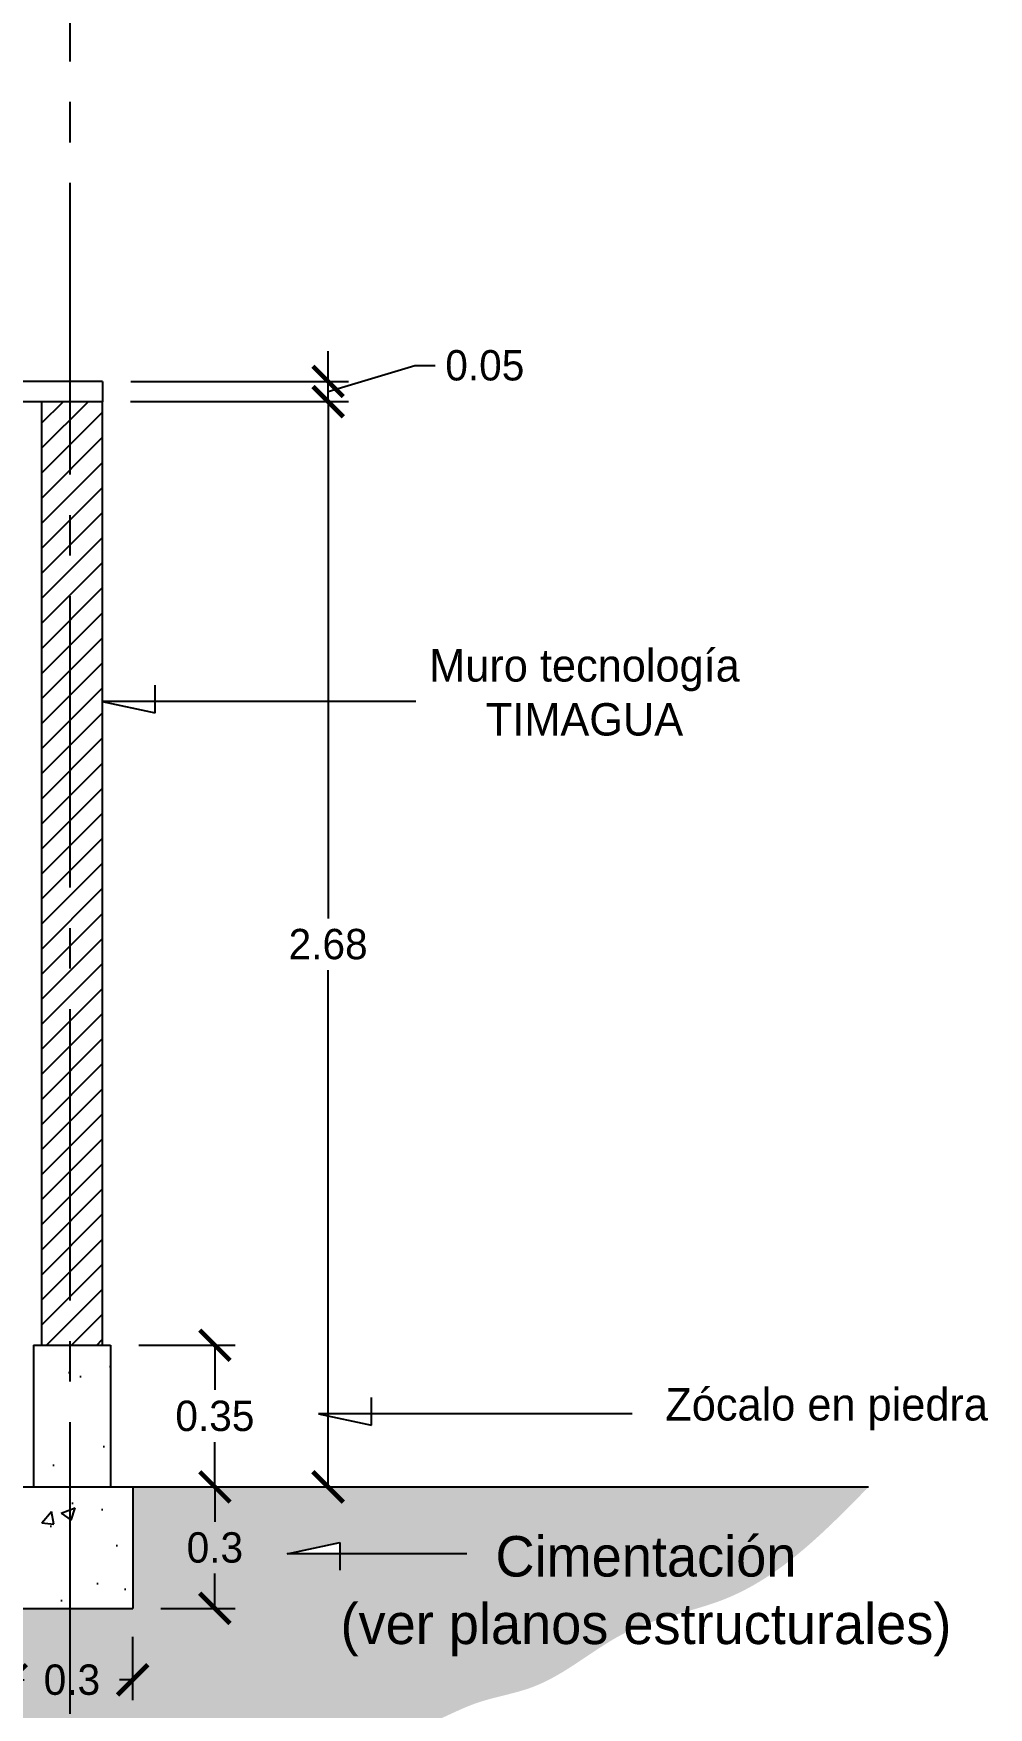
# Model space of a CAD drawing. Extents: x 132.5 to 215, y 54.5 to 129.7.
# Drawn here: x 195.758 to 198.116, y 109.619 to 113.753 of the extents above; entities that cross this region are included whole.
import ezdxf

# ---------------------------------------------------------------- set-up
doc = ezdxf.new("R2010")
doc.units = 0
doc.header["$LTSCALE"] = 0.06
doc.header["$MEASUREMENT"] = 0
doc.header["$PDMODE"] = 34
doc.header["$PDSIZE"] = -5
doc.linetypes.add('ACAD_ISO04W100', pattern=[30.5, 24, -3, 0.5, -3])
doc.layers.get('0').update_dxf_attribs({"linetype": 'CONTINUOUS'})
doc.layers.get('DEFPOINTS').update_dxf_attribs({"linetype": 'CONTINUOUS'})
for name, color, linetype in [('COTAS', 7, 'CONTINUOUS'), ('EJES', 1, 'ACAD_ISO04W100'), ('L005', 46, 'CONTINUOUS'), ('L01', 21, 'CONTINUOUS'), ('L02', 2, 'CONTINUOUS'), ('L03', 6, 'CONTINUOUS'), ('L05', 3, 'CONTINUOUS'), ('L07', 20, 'CONTINUOUS')]:
    doc.layers.add(name, color=color, linetype=linetype)
doc.styles.add('STYLE3', font='stylu.ttf')
doc.styles.add('STYLE4', font='stylu.ttf')
doc.dimstyles.new('ISO-25', dxfattribs={"dimtxt": 0.075, "dimasz": 0.075, "dimexe": 0.05, "dimexo": 0.07, "dimgap": 0.025, "dimtad": 0, "dimtih": 1, "dimtoh": 1, "dimdsep": 46, "dimtxsty": 'STYLE3', "dimblk1": 'ARCHTICK', "dimblk2": 'ARCHTICK', "dimsah": 1, "dimcen": 1, "dimadec": 0, "dimazin": 0, "dimtfac": 1, "dimtmove": 1, "dimatfit": 3, "dimldrblk": 'ARCHTICK', "dimfxl": 1, "dimtolj": 1, "dimtzin": 0, "dimarcsym": 0})

# ---------------------------------------------------------------- blocks, each defined once
blk = doc.blocks.new('_ARCHTICK')
at = {"color": 0, "linetype": 'ByBlock', "const_width": 0.15}
blk.add_lwpolyline([(-0.5, -0.5), (0.5, 0.5)], dxfattribs=at)
blk = doc.blocks.new('*D164')
at = {"color": 0, "linetype": 'ByBlock'}
for p, q in [((148.2777, 117.7868), (148.8155, 117.7868)), ((148.7655, 117.7868), (148.7655, 116.5107)), ((148.7655, 115.1068), (148.7655, 116.3829)), ((148.2977, 115.1068), (148.8155, 115.1068))]:
    blk.add_line(p, q, dxfattribs=at)
at = {"layer": 'DEFPOINTS', "color": 0, "linetype": 'ByBlock'}
for p in [(148.2077, 117.7868), (148.7655, 117.7868), (148.2277, 115.1068)]:
    blk.add_point(p, dxfattribs=at)
at = {"color": 0, "linetype": 'ByBlock', "xscale": 0.075, "yscale": 0.075, "zscale": 0.075}
for p, rotation in [((148.7655, 117.7868), 90), ((148.7655, 115.1068), 270)]:
    blk.add_blockref('_ARCHTICK', p, dxfattribs=dict(at, rotation=rotation))
at = {"color": 0, "linetype": 'ByBlock', "insert": (148.7655, 116.4468), "char_height": 0.075, "attachment_point": 5, "style": 'STYLE3'}
blk.add_mtext('\\A1;2.68', dxfattribs=at)
blk = doc.blocks.new('*D155')
at = {"color": 0, "linetype": 'ByBlock'}
for p, q in [((148.2977, 115.4568), (148.5358, 115.4568)), ((148.4858, 115.4568), (148.4858, 115.3462)), ((148.4858, 115.1068), (148.4858, 115.2174))]:
    blk.add_line(p, q, dxfattribs=at)
at = {"layer": 'DEFPOINTS', "color": 0, "linetype": 'ByBlock'}
for p in [(148.2277, 115.4568), (148.4858, 115.4568), (148.2827, 115.1068)]:
    blk.add_point(p, dxfattribs=at)
at = {"color": 0, "linetype": 'ByBlock', "xscale": 0.075, "yscale": 0.075, "zscale": 0.075}
for p, rotation in [((148.4858, 115.4568), 90), ((148.4858, 115.1068), 270)]:
    blk.add_blockref('_ARCHTICK', p, dxfattribs=dict(at, rotation=rotation))
at = {"color": 0, "linetype": 'ByBlock', "insert": (148.4858, 115.2818), "char_height": 0.075, "attachment_point": 5, "style": 'STYLE3'}
blk.add_mtext('\\A1;0.35', dxfattribs=at)
blk = doc.blocks.new('*D154')
at = {"color": 0, "linetype": 'ByBlock'}
for p, q in [((148.3527, 115.1068), (148.5358, 115.1068)), ((148.4858, 115.1068), (148.4858, 115.0209)), ((148.4858, 114.8068), (148.4858, 114.8927)), ((148.3527, 114.8068), (148.5358, 114.8068))]:
    blk.add_line(p, q, dxfattribs=at)
at = {"layer": 'DEFPOINTS', "color": 0, "linetype": 'ByBlock'}
for p in [(148.2827, 115.1068), (148.4858, 115.1068), (148.2827, 114.8068)]:
    blk.add_point(p, dxfattribs=at)
at = {"color": 0, "linetype": 'ByBlock', "xscale": 0.075, "yscale": 0.075, "zscale": 0.075}
for p, rotation in [((148.4858, 115.1068), 90), ((148.4858, 114.8068), 270)]:
    blk.add_blockref('_ARCHTICK', p, dxfattribs=dict(at, rotation=rotation))
at = {"color": 0, "linetype": 'ByBlock', "insert": (148.4858, 114.9568), "char_height": 0.075, "attachment_point": 5, "style": 'STYLE3'}
blk.add_mtext('\\A1;0.3', dxfattribs=at)
blk = doc.blocks.new('*D153')
at = {"color": 0, "linetype": 'ByBlock'}
for p, q in [((147.9827, 114.7368), (147.9827, 114.5803)), ((148.2827, 114.7368), (148.2827, 114.5803)), ((147.9827, 114.6303), (148.0148, 114.6303)), ((148.2827, 114.6303), (148.2506, 114.6303))]:
    blk.add_line(p, q, dxfattribs=at)
at = {"layer": 'DEFPOINTS', "color": 0, "linetype": 'ByBlock'}
for p in [(147.9827, 114.8068), (148.2827, 114.8068), (148.2827, 114.6303)]:
    blk.add_point(p, dxfattribs=at)
at = {"color": 0, "linetype": 'ByBlock', "xscale": 0.075, "yscale": 0.075, "zscale": 0.075, "rotation": 180}
blk.add_blockref('_ARCHTICK', (147.9827, 114.6303), dxfattribs=at)
at = {"color": 0, "linetype": 'ByBlock', "xscale": 0.075, "yscale": 0.075, "zscale": 0.075}
blk.add_blockref('_ARCHTICK', (148.2827, 114.6303), dxfattribs=at)
at = {"color": 0, "linetype": 'ByBlock', "insert": (148.1327, 114.6303), "char_height": 0.075, "attachment_point": 5, "style": 'STYLE3'}
blk.add_mtext('\\A1;0.3', dxfattribs=at)
blk = doc.blocks.new('*D165')
at = {"color": 0, "linetype": 'ByBlock'}
for p, q in [((148.7655, 117.8368), (148.7655, 117.9118)), ((148.7655, 117.8118), (148.9799, 117.8761)), ((148.9799, 117.8761), (149.0299, 117.8761)), ((148.2782, 117.8368), (148.8155, 117.8368)), ((148.7655, 117.7868), (148.7655, 117.8368)), ((148.7655, 117.7868), (148.7655, 117.8368)), ((148.7655, 117.7868), (148.7655, 117.7118))]:
    blk.add_line(p, q, dxfattribs=at)
at = {"layer": 'DEFPOINTS', "color": 0, "linetype": 'ByBlock'}
for p in [(148.2082, 117.8368), (148.7655, 117.8368), (148.2077, 117.7868)]:
    blk.add_point(p, dxfattribs=at)
at = {"color": 0, "linetype": 'ByBlock', "xscale": 0.075, "yscale": 0.075, "zscale": 0.075}
for p, rotation in [((148.7655, 117.8368), 270), ((148.7655, 117.7868), 90)]:
    blk.add_blockref('_ARCHTICK', p, dxfattribs=dict(at, rotation=rotation))
at = {"color": 0, "linetype": 'ByBlock', "insert": (149.0549, 117.8761), "char_height": 0.075, "attachment_point": 4, "style": 'STYLE3'}
blk.add_mtext('\\A1;0.05', dxfattribs=at)

msp = doc.modelspace()

# ---------------------------------------------------------------- hatches: boundary and pattern name
at = {"layer": 'L005'}
h = msp.add_hatch(dxfattribs=at)
h.set_pattern_fill('ANSI31,_O', color=256, scale=0.35)
h.set_pattern_definition([(45, (-98.27249, 49.58394), (-0.0309359217, 0.0309359217), [])])
h.paths.add_polyline_path([(195.7776, 110.5133), (195.9276, 110.5133), (195.9276, 112.8433), (195.7776, 112.8433)])
at = {"layer": 'L01'}
h = msp.add_hatch(dxfattribs=at)
h.set_pattern_fill('EARTH,_O', color=256, scale=0.78, angle=45)
h.set_pattern_definition([(45, (0, 0), (3e-17, 0.27577164), [0.195, -0.195]), (45, (-0.0517, 0.0517), (3e-17, 0.27577164), [0.195, -0.195]), (45, (-0.10341, 0.10341), (3e-17, 0.27577164), [0.195, -0.195]), (135, (-0.10341, 0.13789), (-0.27577164, 3e-17), [0.195, -0.195]), (135, (-0.0517, 0.1896), (-0.27577164, 3e-17), [0.195, -0.195]), (135, (1e-17, 0.2413), (-0.27577164, 3e-17), [0.195, -0.195])])
edge = h.paths.add_edge_path()
edge.add_line((190.864, 110.0133), (190.864, 110.1633))
edge.add_line((190.864, 110.1633), (190.0636, 110.1633))
edge.add_line((190.0636, 110.1633), (190.0636, 110.1032))
edge.add_line((190.0636, 110.1032), (190.0355, 110.1032))
edge.add_line((190.0355, 110.1032), (190.0484, 110.1633))
edge.add_line((190.0484, 110.1633), (188.9779, 110.1633))
edge.add_line((188.9779, 110.1633), (188.9779, 110.1518))
edge.add_line((188.9779, 110.1518), (188.9497, 110.1518))
edge.add_line((188.9497, 110.1518), (188.9522, 110.1633))
edge.add_line((188.9522, 110.1633), (187.9883, 110.1633))
edge.add_line((187.9883, 110.1633), (187.9883, 110.0133))
edge.add_line((187.9883, 110.0133), (187.6883, 110.0133))
edge.add_line((187.6883, 110.0133), (187.6883, 110.3133))
edge.add_line((187.6883, 110.3133), (186.7403, 110.3133))
edge.add_spline(control_points=[(186.7403, 110.3133), (186.4532, 110.3231), (185.9713, 110.3395), (185.3273, 110.3705), (184.9732, 110.3311), (184.8133, 110.3133)], knot_values=[0, 0, 0, 0, 0.862185, 1.447577, 1.929489, 1.929489, 1.929489, 1.929489], degree=3, periodic=0)
edge.add_spline(control_points=[(184.8133, 110.3133), (184.7088, 110.2663), (184.5066, 110.1754), (184.1391, 110.3817), (183.6994, 110.2915), (183.2925, 110.3738), (183.0172, 110.2065), (182.8816, 110.2756), (182.8077, 110.3133)], knot_values=[0, 0, 0, 0, 0.324262, 0.627323, 1.164422, 1.628403, 1.821013, 2.05205, 2.05205, 2.05205, 2.05205], degree=3, periodic=0)
edge.add_spline(control_points=[(182.8077, 110.3133), (182.8782, 110.1814), (183.1276, 109.7142), (183.9724, 109.8784), (184.629, 109.6507), (185.1712, 109.5172), (185.607, 109.5573), (186.0203, 109.3794), (186.2757, 109.3144), (186.588, 109.3163), (186.7387, 109.3153), (186.9486, 109.3161), (187.1703, 109.309), (187.4997, 109.3595), (187.8096, 109.1733), (188.2495, 109.192), (188.7276, 109.0634), (189.2522, 109.2193), (189.7697, 109.2063), (190.1593, 109.1321), (190.5215, 109.1427), (191.2198, 109.0706), (192.1884, 109.2129), (193.242, 109.2532), (193.9805, 109.1322), (194.5847, 109.1732), (195.1377, 109.0488), (195.5542, 109.2027), (195.9276, 109.274), (196.2191, 109.3626), (196.4573, 109.5314), (196.6734, 109.537), (196.8481, 109.6381), (197.0391, 109.6664), (197.2084, 109.8285), (197.5416, 109.879), (197.7109, 110.0518), (197.8201, 110.1633)], knot_values=[0, 0, 0, 0, 0.423905, 1.500487, 2.068055, 2.550155, 3.16264, 3.330651, 3.893778, 3.93311, 4.267428, 4.346092, 4.562415, 4.936065, 5.309174, 5.585196, 6.23684, 6.754159, 7.186806, 7.779719, 7.937045, 8.271941, 9.880172, 10.850657, 11.424005, 12.112588, 12.664631, 13.070037, 13.413474, 13.811646, 13.970172, 14.275455, 14.425211, 14.568373, 14.841535, 15.090274, 15.542525, 15.542525, 15.542525, 15.542525], degree=3, periodic=0)
edge.add_line((197.8201, 110.1633), (196.0026, 110.1633))
edge.add_line((196.0026, 110.1633), (196.0026, 109.8633))
edge.add_line((196.0026, 109.8633), (195.7026, 109.8633))
edge.add_line((195.7026, 109.8633), (195.7026, 110.0133))
edge.add_line((195.7026, 110.0133), (195.2359, 110.0133))
edge.add_line((195.2359, 110.0133), (195.2359, 109.9359))
edge.add_line((195.2359, 109.9359), (195.2077, 109.9359))
edge.add_line((195.2077, 109.9359), (195.2245, 110.0133))
edge.add_line((195.2245, 110.0133), (193.6299, 110.0133))
edge.add_line((193.6299, 110.0133), (193.6299, 109.9893))
edge.add_line((193.6299, 109.9893), (193.6018, 109.9893))
edge.add_line((193.6018, 109.9893), (193.607, 110.0133))
edge.add_line((193.607, 110.0133), (192.8629, 110.0133))
edge.add_line((192.8629, 110.0133), (192.8629, 109.8633))
edge.add_line((192.8629, 109.8633), (192.5629, 109.8633))
edge.add_line((192.5629, 109.8633), (192.5629, 110.1633))
edge.add_line((192.5629, 110.1633), (191.164, 110.1633))
edge.add_line((191.164, 110.1633), (191.164, 110.0133))
edge.add_line((191.164, 110.0133), (190.864, 110.0133))
h.paths.add_polyline_path([(196.3839, 109.9984), (196.5142, 110.0265), (196.5142, 109.9984)], flags=16)
h.paths.add_polyline_path([(187.3206, 110.2212), (187.5439, 110.2212), (187.5439, 110.1055), (187.3206, 110.1055)], flags=24)
h.paths.add_polyline_path([(187.7266, 109.8995), (187.9499, 109.8995), (187.9499, 109.7838), (187.7266, 109.7838)], flags=24)
h.paths.add_polyline_path([(192.2701, 110.0712), (192.4934, 110.0712), (192.4934, 109.9555), (192.2701, 109.9555)], flags=24)
h.paths.add_polyline_path([(190.5363, 110.2212), (190.7596, 110.2212), (190.7596, 110.1055), (190.5363, 110.1055)], flags=25)
h.paths.add_polyline_path([(192.6012, 109.7447), (192.8245, 109.7447), (192.8245, 109.629), (192.6012, 109.629)], flags=24)
h.paths.add_polyline_path([(190.9023, 109.8973), (191.1256, 109.8973), (191.1256, 109.7815), (190.9023, 109.7815)], flags=24)
h.paths.add_polyline_path([(196.094, 110.0712), (196.3173, 110.0712), (196.3173, 109.9555), (196.094, 109.9555)], flags=24)
h.paths.add_polyline_path([(195.7409, 109.7447), (195.9642, 109.7447), (195.9642, 109.629), (195.7409, 109.629)], flags=24)
h.paths.add_polyline_path([(196.4241, 110.067), (198.1164, 110.067), (198.1164, 109.7161), (196.4241, 109.7161)], flags=9)
h.paths.add_polyline_path([(194.4758, 109.6323), (195.5416, 109.6323), (195.5416, 109.2811), (194.4758, 109.2811)], flags=24)
h.paths.add_polyline_path([(193.0484, 109.9178), (194.248, 109.9178), (194.248, 109.5998), (193.0484, 109.5998)], flags=24)
h.paths.add_polyline_path([(190.4684, 109.6054), (194.3361, 109.6054), (194.3361, 108.8103), (190.4684, 108.8103)], flags=9)
h.paths.add_polyline_path([(189.3583, 109.8065), (190.4241, 109.8065), (190.4241, 109.4553), (189.3583, 109.4553)], flags=24)
h.paths.add_polyline_path([(188.2057, 110.1125), (189.4053, 110.1125), (189.4053, 109.7945), (188.2057, 109.7945)], flags=24)
at = {"layer": 'L02'}
h = msp.add_hatch(dxfattribs=at)
h.set_pattern_fill('AR-CONC', color=256, scale=0.05, style=0)
h.set_pattern_definition([(50, (-98.2725, 49.58394), (0.3586301, -0.03137607), [0.0375, -0.4125]), (355, (-98.2725, 49.58394), (-0.06937567, 0.37609607), [0.03, -0.33]), (100.4514, (-98.2426, 49.58133), (0.2892547, 0.34471977), [0.0318701, -0.35057106]), (46.1842, (-98.2725, 49.68394), (0.5336205, -0.0827595), [0.05625, -0.61875]), (96.6356, (-98.228, 49.67705), (0.46733135, 0.4870589), [0.0478051, -0.5258565]), (351.1842, (-98.2725, 49.68394), (0.467331, 0.4870593), [0.045, -0.495]), (21, (-98.2225, 49.65894), (0.29845353, -0.20130945), [0.0375, -0.4125]), (326, (-98.2225, 49.65894), (0.12165767, 0.362575), [0.03, -0.33]), (71.4514, (-98.1976, 49.64217), (0.4201113, 0.16126525), [0.0318701, -0.35057106]), (37.5, (-98.27249, 49.58394), (0.00607993, 0.166446927), [0, -0.326, 0, -0.335, 0, -0.33125]), (7.5, (-98.27249, 49.58394), (0.13153477, 0.19720586), [0, -0.191, 0, -0.3185, 0, -0.12625]), (327.5, (-98.38399, 49.58394), (0.26691122, -0.011277436), [0, -0.125, 0, -0.39, 0, -0.5175]), (317.5, (-98.43399, 49.58394), (0.29159308, 0.0500525), [0, -0.1625, 0, -0.259, 0, -0.3675])])
h.paths.add_polyline_path([(192.5629, 110.1633), (192.5629, 109.8633), (192.8629, 109.8633), (192.8629, 110.1633)])
h.paths.add_polyline_path([(195.7026, 110.1633), (195.7026, 109.8633), (196.0026, 109.8633), (196.0026, 110.1633)])
h.paths.add_polyline_path([(195.9476, 110.5133), (195.7576, 110.5133), (195.7576, 110.1633), (195.9476, 110.1633)])

# ---------------------------------------------------------------- linework, layer by layer
at = {"layer": 'COTAS'}
for p, q in [((196.0579, 112.0751), (196.0579, 112.1434)), ((195.9276, 112.1032), (196.0579, 112.0751)), ((196.702, 112.1032), (195.9276, 112.1032)), ((196.5922, 110.3159), (196.5922, 110.3842)), ((197.2363, 110.344), (196.4618, 110.344)), ((196.4618, 110.344), (196.5922, 110.3159)), ((196.3839, 109.9984), (196.5142, 110.0265)), ((196.5142, 110.0265), (196.5142, 109.9582)), ((196.8282, 109.9984), (196.3839, 109.9984))]:
    msp.add_line(p, q, dxfattribs=at)
at = {"layer": 'EJES', "ltscale": 0.5}
msp.add_line((195.8472, 117.4634), (195.8472, 108.7134), dxfattribs=at)
at = {"layer": 'L03'}
for p, q in [((195.928, 112.8933), (195.7218, 112.8933)), ((195.928, 112.8933), (195.928, 112.8433)), ((195.928, 112.8433), (195.7218, 112.8433))]:
    msp.add_line(p, q, dxfattribs=at)
at = {"layer": 'L05'}
for p, q in [((195.7776, 112.8433), (195.7776, 110.5133)), ((195.9276, 112.8433), (195.9276, 110.5133))]:
    msp.add_line(p, q, dxfattribs=at)
at = {"layer": 'L07'}
for p, q in [((195.7576, 110.5133), (195.9476, 110.5133)), ((195.7576, 110.5133), (195.7576, 110.1633)), ((195.9476, 110.5133), (195.9476, 110.1633)), ((192.8629, 110.1633), (197.8201, 110.1633)), ((195.7026, 110.1633), (196.0026, 110.1633)), ((196.0026, 110.1633), (196.0026, 109.8633)), ((195.7026, 109.8633), (196.0026, 109.8633))]:
    msp.add_line(p, q, dxfattribs=at)

# ---------------------------------------------------------------- texts
at = {"layer": 'COTAS', "char_height": 0.08, "attachment_point": 2, "style": 'STYLE4'}
for s, insert in [('Muro tecnología\\PTIMAGUA', (197.1185, 112.2322)), ('Zócalo en piedra', (197.7166, 110.4073))]:
    msp.add_mtext(s, dxfattribs=dict(at, insert=insert))
at = {"layer": 'L02', "insert": (197.2703, 110.042), "char_height": 0.1, "attachment_point": 2, "style": 'STYLE3'}
msp.add_mtext('Cimentación\\P(ver planos estructurales)', dxfattribs=at)

# ---------------------------------------------------------------- dimensions: what is measured, and where the dimension line sits
at = {"layer": 'COTAS'}
for base, p1, p2, picture, middle in [((196.4853, 112.8933), (195.9276, 112.8433), (195.928, 112.8933), '*D165', (196.7748, 112.9327)), ((196.2057, 110.5133), (196.0026, 110.1633), (195.9476, 110.5133), '*D155', (196.2057, 110.3383))]:
    dim = msp.add_linear_dim(base=base, p1=p1, p2=p2, angle=90, dimstyle='ISO-25', override={"dimse1": 1}, dxfattribs=at)
    dim.commit()
    dim.dimension.update_dxf_attribs({"geometry": picture, "text_midpoint": middle, "insert": (47.7198, -4.9434)})
for base, p1, p2, picture, middle in [((196.4853, 112.8433), (195.9476, 110.1633), (195.9276, 112.8433), '*D164', (196.4853, 111.5033)), ((196.2057, 110.1633), (196.0026, 109.8633), (196.0026, 110.1633), '*D154', (196.2057, 110.0133))]:
    dim = msp.add_linear_dim(base=base, p1=p1, p2=p2, angle=90, dimstyle='ISO-25', dxfattribs=at)
    dim.commit()
    dim.dimension.update_dxf_attribs({"geometry": picture, "text_midpoint": middle, "insert": (47.7198, -4.9434)})
dim = msp.add_linear_dim(base=(196.0026, 109.6869), p1=(195.7026, 109.8633), p2=(196.0026, 109.8633), dimstyle='ISO-25', dxfattribs=at)
dim.commit()
dim.dimension.update_dxf_attribs({"geometry": '*D153', "text_midpoint": (195.8526, 109.6869), "insert": (47.7198, -4.9434)})

doc.saveas('drawing.dxf')
